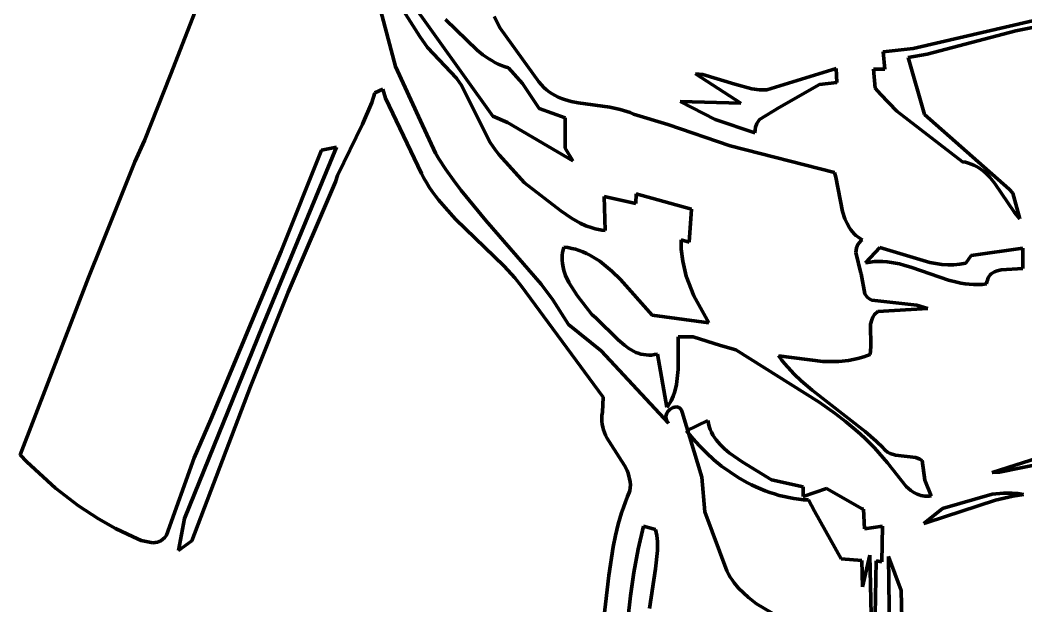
# Model space of a CAD drawing. Header units: millimetres. Extents: x 0 to 11.1, y 0 to 16.2.
# Drawn here: x 4.049 to 6.154, y 6.135 to 7.362 of the extents above; entities that cross this region are included whole.
import ezdxf

# ---------------------------------------------------------------- set-up
doc = ezdxf.new("R2010")
doc.units = ezdxf.units.MM
doc.layers.add('color#0b0b0bff', color=7, linetype='CONTINUOUS', lineweight=100)
doc.layers.add('color#ffffffff', color=7, linetype='CONTINUOUS', lineweight=100)

msp = doc.modelspace()

# ---------------------------------------------------------------- linework, layer by layer
at = {"layer": 'color#0b0b0bff'}
for p, q in [((4.3638, 7.2475), (4.4612, 7.4994)), ((4.7904, 7.4328), (4.8344, 7.2647)), ((4.8851, 7.3279), (4.8306, 7.415)), ((4.8575, 7.4146), (5.0386, 7.1608)), ((5.0411, 7.3695), (5.0539, 7.3452)), ((5.0053, 7.2989), (4.9391, 7.3633)), ((5.9185, 7.3028), (6.1679, 7.3609)), ((6.1924, 7.3514), (6.133, 7.3394)), ((4.9014, 7.3049), (4.8851, 7.3279)), ((5.0539, 7.3452), (5.1348, 7.2327)), ((6.133, 7.3394), (5.9474, 7.2909)), ((4.9624, 7.2403), (4.9014, 7.3049)), ((5.0172, 7.2896), (5.0053, 7.2989)), ((5.0297, 7.2811), (5.0172, 7.2896)), ((5.8552, 7.2957), (5.9185, 7.3028)), ((5.8591, 7.2595), (5.8552, 7.2957)), ((5.9474, 7.2909), (5.9076, 7.2839)), ((4.8344, 7.2647), (4.8871, 7.1513)), ((5.0361, 7.2772), (5.0297, 7.2811)), ((5.0427, 7.2736), (5.0361, 7.2772)), ((5.0495, 7.2702), (5.0427, 7.2736)), ((5.0565, 7.2672), (5.0495, 7.2702)), ((5.0638, 7.2645), (5.0565, 7.2672)), ((5.0712, 7.2622), (5.0638, 7.2645)), ((5.9076, 7.2839), (5.9421, 7.1644)), ((4.3093, 7.1097), (4.3638, 7.2475)), ((5.1004, 7.2293), (5.0712, 7.2622)), ((5.5572, 7.1883), (5.4627, 7.2496)), ((5.4627, 7.2496), (5.4782, 7.2479)), ((5.4782, 7.2479), (5.5447, 7.2283)), ((5.612, 7.2162), (5.7569, 7.2608)), ((5.7569, 7.2608), (5.7581, 7.2318)), ((5.8353, 7.2594), (5.8591, 7.2595)), ((5.8388, 7.2194), (5.8353, 7.2594)), ((4.9733, 7.2247), (4.9624, 7.2403)), ((5.0043, 7.1622), (4.9733, 7.2247)), ((5.1353, 7.1768), (5.1004, 7.2293)), ((5.1348, 7.2327), (5.1399, 7.2266)), ((5.1399, 7.2266), (5.1452, 7.221)), ((5.5447, 7.2283), (5.5807, 7.2185)), ((5.7224, 7.2273), (5.6376, 7.179)), ((5.7581, 7.2318), (5.7224, 7.2273)), ((4.7911, 7.2101), (4.785, 7.1898)), ((4.8079, 7.2177), (4.7911, 7.2101)), ((4.8139, 7.1984), (4.8079, 7.2177)), ((5.1452, 7.221), (5.1508, 7.216)), ((5.1508, 7.216), (5.1566, 7.2115)), ((5.1566, 7.2115), (5.1626, 7.2074)), ((5.1626, 7.2074), (5.1688, 7.2039)), ((5.1688, 7.2039), (5.1752, 7.2007)), ((5.1752, 7.2007), (5.1818, 7.198)), ((5.5807, 7.2185), (5.5962, 7.2164)), ((5.5962, 7.2164), (5.6067, 7.216)), ((5.6067, 7.216), (5.612, 7.2162)), ((5.8495, 7.2067), (5.8388, 7.2194)), ((5.884, 7.1712), (5.8495, 7.2067)), ((4.785, 7.1898), (4.7657, 7.1444)), ((4.8887, 7.041), (4.8139, 7.1984)), ((5.1818, 7.198), (5.1885, 7.1956)), ((5.1885, 7.1956), (5.2023, 7.1916)), ((5.2023, 7.1916), (5.2166, 7.1886)), ((5.2166, 7.1886), (5.2832, 7.1795)), ((5.5037, 7.1543), (5.4306, 7.1915)), ((5.4306, 7.1915), (5.5572, 7.1883)), ((5.0327, 7.1055), (5.0043, 7.1622)), ((5.0386, 7.1608), (5.0691, 7.1475)), ((5.1898, 7.1572), (5.1353, 7.1768)), ((5.2832, 7.1795), (5.305, 7.1751)), ((5.305, 7.1751), (5.3191, 7.1709)), ((5.3191, 7.1709), (5.326, 7.1683)), ((5.326, 7.1683), (5.3327, 7.1654)), ((5.3327, 7.1654), (5.4043, 7.1433)), ((5.6376, 7.179), (5.5967, 7.1539)), ((6.0213, 7.0656), (5.884, 7.1712)), ((5.9421, 7.1644), (6.1192, 7.0084)), ((4.7657, 7.1444), (4.7132, 7.0367)), ((4.8871, 7.1513), (4.9183, 7.0835)), ((5.0691, 7.1475), (5.206, 7.0671)), ((5.1894, 7.0938), (5.1898, 7.1572)), ((5.4043, 7.1433), (5.5349, 7.0991)), ((5.587, 7.1263), (5.5037, 7.1543)), ((5.5882, 7.1382), (5.5872, 7.1325)), ((5.5909, 7.1456), (5.5882, 7.1382)), ((5.5967, 7.1539), (5.5909, 7.1456)), ((5.5872, 7.1325), (5.587, 7.1263)), ((4.289, 7.0651), (4.3093, 7.1097)), ((4.5564, 6.7214), (4.711, 7.0962)), ((4.711, 7.0962), (4.6794, 7.0897)), ((5.0435, 7.0899), (5.0327, 7.1055)), ((5.5349, 7.0991), (5.7538, 7.0431)), ((4.6794, 7.0897), (4.5954, 6.878)), ((4.9183, 7.0835), (4.9253, 7.0718)), ((5.0517, 7.08), (5.0435, 7.0899)), ((5.1043, 7.0216), (5.0517, 7.08)), ((5.206, 7.0671), (5.1894, 7.0938)), ((4.2193, 6.8911), (4.289, 7.0651)), ((4.9253, 7.0718), (4.94, 7.049)), ((6.0278, 7.0644), (6.0213, 7.0656)), ((6.0339, 7.0627), (6.0278, 7.0644)), ((6.0398, 7.0607), (6.0339, 7.0627)), ((6.0454, 7.0584), (6.0398, 7.0607)), ((6.0507, 7.0557), (6.0454, 7.0584)), ((6.0557, 7.0526), (6.0507, 7.0557)), ((4.7132, 7.0367), (4.7086, 7.0234)), ((4.894, 7.0313), (4.8887, 7.041)), ((4.94, 7.049), (4.9556, 7.0268)), ((5.7538, 7.0431), (5.7562, 7.033)), ((5.7562, 7.033), (5.7703, 6.9614)), ((6.0605, 7.0493), (6.0557, 7.0526)), ((6.0651, 7.0458), (6.0605, 7.0493)), ((6.0695, 7.042), (6.0651, 7.0458)), ((6.0777, 7.0337), (6.0695, 7.042)), ((6.089, 7.0199), (6.0777, 7.0337)), ((4.7086, 7.0234), (4.61, 6.7922)), ((4.8995, 7.0218), (4.894, 7.0313)), ((4.9053, 7.0125), (4.8995, 7.0218)), ((4.9114, 7.0035), (4.9053, 7.0125)), ((4.9556, 7.0268), (4.9719, 7.0052)), ((5.1807, 6.9627), (5.1043, 7.0216)), ((6.1301, 6.9594), (6.089, 7.0199)), ((4.9178, 6.9947), (4.9114, 7.0035)), ((4.9244, 6.9861), (4.9178, 6.9947)), ((4.9719, 7.0052), (5.0239, 6.9427)), ((5.3375, 6.9782), (5.2713, 6.9927)), ((5.2713, 6.9927), (5.2735, 6.9213)), ((5.3381, 6.9983), (5.3375, 6.9782)), ((5.4539, 6.966), (5.3381, 6.9983)), ((6.1192, 7.0084), (6.1271, 6.9996)), ((6.1271, 6.9996), (6.1417, 6.9458)), ((4.9382, 6.9694), (4.9244, 6.9861)), ((4.9603, 6.9455), (4.9382, 6.9694)), ((5.2031, 6.9471), (5.1807, 6.9627)), ((5.4491, 6.8973), (5.4539, 6.966)), ((5.7703, 6.9614), (5.7754, 6.9458)), ((6.1417, 6.9458), (6.1301, 6.9594)), ((5.062, 6.8466), (4.9603, 6.9455)), ((5.0239, 6.9427), (5.1394, 6.809)), ((5.2208, 6.937), (5.2031, 6.9471)), ((5.2331, 6.9314), (5.2208, 6.937)), ((5.2459, 6.9268), (5.2331, 6.9314)), ((5.7754, 6.9458), (5.7798, 6.936)), ((5.7798, 6.936), (5.785, 6.9269)), ((5.2526, 6.9249), (5.2459, 6.9268)), ((5.2594, 6.9234), (5.2526, 6.9249)), ((5.2664, 6.9221), (5.2594, 6.9234)), ((5.2735, 6.9213), (5.2664, 6.9221)), ((5.785, 6.9269), (5.788, 6.9227)), ((5.788, 6.9227), (5.7912, 6.9186)), ((5.7912, 6.9186), (5.7947, 6.9148)), ((5.7947, 6.9148), (5.7985, 6.9113)), ((5.7985, 6.9113), (5.8026, 6.908)), ((5.8026, 6.908), (5.8071, 6.905)), ((4.1919, 6.8228), (4.2193, 6.8911)), ((5.1854, 6.881), (5.1869, 6.8869)), ((5.1869, 6.8869), (5.1953, 6.8858)), ((5.1953, 6.8858), (5.2035, 6.8842)), ((5.4327, 6.8825), (5.4322, 6.9021)), ((5.4322, 6.9021), (5.4491, 6.8973)), ((5.7994, 6.8853), (5.7979, 6.8756)), ((5.8024, 6.8921), (5.7994, 6.8853)), ((5.8055, 6.8963), (5.8024, 6.8921)), ((5.8095, 6.9004), (5.8055, 6.8963)), ((5.8071, 6.905), (5.8119, 6.9023)), ((5.8119, 6.9023), (5.8095, 6.9004)), ((5.8187, 6.854), (5.8484, 6.8856)), ((5.8484, 6.8856), (5.9529, 6.8543)), ((4.5954, 6.878), (4.448, 6.5259)), ((5.1834, 6.8641), (5.1837, 6.8696)), ((5.1835, 6.8586), (5.1834, 6.8641)), ((5.1837, 6.8696), (5.1844, 6.8753)), ((5.1844, 6.8753), (5.1854, 6.881)), ((5.2035, 6.8842), (5.2114, 6.8822)), ((5.2114, 6.8822), (5.2192, 6.8798)), ((5.2192, 6.8798), (5.2268, 6.8769)), ((5.2268, 6.8769), (5.2341, 6.8736)), ((5.2341, 6.8736), (5.2414, 6.87)), ((5.2414, 6.87), (5.2484, 6.866)), ((5.2484, 6.866), (5.2553, 6.8617)), ((5.4358, 6.857), (5.4327, 6.8825)), ((5.7979, 6.8756), (5.8084, 6.8324)), ((6.0287, 6.8533), (6.0394, 6.8693)), ((6.0394, 6.8693), (6.1479, 6.8848)), ((6.1479, 6.8848), (6.1479, 6.8417)), ((5.084, 6.8224), (5.062, 6.8466)), ((5.1839, 6.8533), (5.1835, 6.8586)), ((5.1846, 6.848), (5.1839, 6.8533)), ((5.1869, 6.8376), (5.1846, 6.848)), ((5.2553, 6.8617), (5.262, 6.8571)), ((5.262, 6.8571), (5.275, 6.8472)), ((5.275, 6.8472), (5.2875, 6.8363)), ((5.4431, 6.8262), (5.4358, 6.857)), ((5.8279, 6.8555), (5.8187, 6.854)), ((5.837, 6.8564), (5.8279, 6.8555)), ((5.846, 6.8567), (5.837, 6.8564)), ((5.8549, 6.8565), (5.846, 6.8567)), ((5.8637, 6.8559), (5.8549, 6.8565)), ((5.8725, 6.8548), (5.8637, 6.8559)), ((5.8812, 6.8532), (5.8725, 6.8548)), ((5.8898, 6.8514), (5.8812, 6.8532)), ((5.8984, 6.8492), (5.8898, 6.8514)), ((5.9155, 6.8441), (5.8984, 6.8492)), ((5.992, 6.8178), (5.9155, 6.8441)), ((5.9529, 6.8543), (5.978, 6.8505)), ((5.978, 6.8505), (5.9906, 6.8497)), ((5.9906, 6.8497), (6.0033, 6.8498)), ((6.0033, 6.8498), (6.016, 6.851)), ((6.016, 6.851), (6.0287, 6.8533)), ((4.0487, 6.4516), (4.1919, 6.8228)), ((5.0977, 6.8055), (5.084, 6.8224)), ((5.1903, 6.8275), (5.1869, 6.8376)), ((5.1971, 6.813), (5.1903, 6.8275)), ((5.2875, 6.8363), (5.3055, 6.8186)), ((5.459, 6.7848), (5.4431, 6.8262)), ((5.8084, 6.8324), (5.809, 6.8305)), ((5.809, 6.8305), (5.8173, 6.7888)), ((6.0759, 6.8235), (6.0746, 6.8206)), ((6.0775, 6.8261), (6.0759, 6.8235)), ((6.0793, 6.8284), (6.0775, 6.8261)), ((6.0813, 6.8305), (6.0793, 6.8284)), ((6.0834, 6.8323), (6.0813, 6.8305)), ((6.0883, 6.8352), (6.0834, 6.8323)), ((6.0937, 6.8373), (6.0883, 6.8352)), ((6.1026, 6.8392), (6.0937, 6.8373)), ((6.1479, 6.8417), (6.1026, 6.8392)), ((5.2691, 6.5723), (5.0977, 6.8055)), ((5.1394, 6.809), (5.1638, 6.7764)), ((5.215, 6.7852), (5.1971, 6.813)), ((5.3055, 6.8186), (5.372, 6.7441)), ((6.0093, 6.8133), (5.992, 6.8178)), ((6.018, 6.8115), (6.0093, 6.8133)), ((6.0268, 6.8101), (6.018, 6.8115)), ((6.0356, 6.809), (6.0268, 6.8101)), ((6.0446, 6.8085), (6.0356, 6.809)), ((6.0536, 6.8084), (6.0446, 6.8085)), ((6.0628, 6.8088), (6.0536, 6.8084)), ((6.072, 6.8099), (6.0628, 6.8088)), ((6.0726, 6.8138), (6.072, 6.8099)), ((6.0735, 6.8174), (6.0726, 6.8138)), ((6.0746, 6.8206), (6.0735, 6.8174)), ((4.61, 6.7922), (4.5313, 6.5949)), ((5.2453, 6.7459), (5.215, 6.7852)), ((5.4901, 6.7285), (5.459, 6.7848)), ((5.8173, 6.7888), (5.8222, 6.7819)), ((5.8222, 6.7819), (5.8275, 6.7778)), ((5.1638, 6.7764), (5.1964, 6.7244)), ((5.8275, 6.7778), (5.8319, 6.7758)), ((5.8319, 6.7758), (5.9256, 6.7655)), ((5.9256, 6.7655), (5.949, 6.7579)), ((5.2541, 6.7389), (5.2453, 6.7459)), ((5.3006, 6.6928), (5.2541, 6.7389)), ((5.372, 6.7441), (5.4901, 6.7285)), ((5.8338, 6.7403), (5.8314, 6.7346)), ((5.8373, 6.7454), (5.8338, 6.7403)), ((5.8394, 6.7478), (5.8373, 6.7454)), ((5.8418, 6.7501), (5.8394, 6.7478)), ((5.8445, 6.7522), (5.8418, 6.7501)), ((5.949, 6.7579), (5.8445, 6.7522)), ((4.3926, 6.3183), (4.5564, 6.7214)), ((5.1964, 6.7244), (5.2651, 6.6697)), ((5.8314, 6.7346), (5.8292, 6.7255)), ((5.8292, 6.7255), (5.8296, 6.6777)), ((5.4265, 6.6991), (5.426, 6.6305)), ((5.4579, 6.6986), (5.4265, 6.6991)), ((5.5148, 6.6807), (5.4579, 6.6986)), ((5.3139, 6.6812), (5.3006, 6.6928)), ((5.3231, 6.6744), (5.3139, 6.6812)), ((5.3278, 6.6715), (5.3231, 6.6744)), ((5.5473, 6.6714), (5.5148, 6.6807)), ((5.8296, 6.6777), (5.8279, 6.6616)), ((5.2651, 6.6697), (5.406, 6.5182)), ((5.3327, 6.6688), (5.3278, 6.6715)), ((5.3377, 6.6664), (5.3327, 6.6688)), ((5.3428, 6.6644), (5.3377, 6.6664)), ((5.348, 6.6628), (5.3428, 6.6644)), ((5.3534, 6.6616), (5.348, 6.6628)), ((5.359, 6.6609), (5.3534, 6.6616)), ((5.3647, 6.6606), (5.359, 6.6609)), ((5.3707, 6.6608), (5.3647, 6.6606)), ((5.3768, 6.6616), (5.3707, 6.6608)), ((5.3831, 6.6629), (5.3768, 6.6616)), ((5.4028, 6.5514), (5.3831, 6.6629)), ((5.7213, 6.5619), (5.5473, 6.6714)), ((5.7293, 6.6469), (5.6363, 6.6592)), ((5.6363, 6.6592), (5.6425, 6.651)), ((5.8022, 6.6534), (5.7826, 6.6495)), ((5.8152, 6.657), (5.8022, 6.6534)), ((5.8279, 6.6616), (5.8152, 6.657)), ((5.6425, 6.651), (5.6489, 6.6431)), ((5.6489, 6.6431), (5.6555, 6.6354)), ((5.6555, 6.6354), (5.6693, 6.6207)), ((5.7628, 6.6473), (5.7293, 6.6469)), ((5.7826, 6.6495), (5.7628, 6.6473)), ((5.426, 6.6305), (5.4231, 6.5992)), ((5.6693, 6.6207), (5.6838, 6.6067)), ((4.5313, 6.5949), (4.408, 6.2719)), ((5.4231, 6.5992), (5.4196, 6.5841)), ((5.6838, 6.6067), (5.7065, 6.5869)), ((5.2678, 6.541), (5.2691, 6.5723)), ((5.4161, 6.5744), (5.4117, 6.5649)), ((5.4196, 6.5841), (5.4161, 6.5744)), ((5.7065, 6.5869), (5.818, 6.5004)), ((5.4061, 6.5558), (5.4028, 6.5514)), ((5.4117, 6.5649), (5.4061, 6.5558)), ((5.4096, 6.5476), (5.4155, 6.5508)), ((5.4155, 6.5508), (5.4196, 6.5519)), ((5.4196, 6.5519), (5.4236, 6.552)), ((5.4236, 6.552), (5.4274, 6.5511)), ((5.4274, 6.5511), (5.4291, 6.5502)), ((5.4291, 6.5502), (5.4306, 6.549)), ((5.4306, 6.549), (5.432, 6.5475)), ((5.7547, 6.5382), (5.7213, 6.5619)), ((5.2663, 6.528), (5.2667, 6.5344)), ((5.2665, 6.5218), (5.2663, 6.528)), ((5.2667, 6.5344), (5.2678, 6.541)), ((5.4005, 6.5302), (5.4006, 6.5325)), ((5.4009, 6.5278), (5.4005, 6.5302)), ((5.4006, 6.5325), (5.4009, 6.5347)), ((5.4009, 6.5347), (5.4023, 6.539)), ((5.4015, 6.5254), (5.4009, 6.5278)), ((5.4023, 6.539), (5.4047, 6.5428)), ((5.4047, 6.5428), (5.4096, 6.5476)), ((5.432, 6.5475), (5.4332, 6.5456)), ((5.4332, 6.5456), (5.4342, 6.5434)), ((5.4342, 6.5434), (5.4349, 6.5409)), ((5.4349, 6.5409), (5.4755, 6.405)), ((5.7764, 6.5216), (5.7547, 6.5382)), ((4.448, 6.5259), (4.4129, 6.4458)), ((5.2672, 6.5158), (5.2665, 6.5218)), ((5.2684, 6.5099), (5.2672, 6.5158)), ((5.27, 6.5042), (5.2684, 6.5099)), ((5.4026, 6.523), (5.4015, 6.5254)), ((5.4041, 6.5206), (5.4026, 6.523)), ((5.406, 6.5182), (5.4041, 6.5206)), ((5.4437, 6.5023), (5.4882, 6.5238)), ((5.4882, 6.5238), (5.4895, 6.5172)), ((5.4895, 6.5172), (5.4913, 6.5108)), ((5.4913, 6.5108), (5.4935, 6.5047)), ((5.7973, 6.5042), (5.7764, 6.5216)), ((5.2721, 6.4985), (5.27, 6.5042)), ((5.2744, 6.493), (5.2721, 6.4985)), ((5.2771, 6.4876), (5.2744, 6.493)), ((5.2865, 6.4717), (5.2771, 6.4876)), ((5.4567, 6.4862), (5.4437, 6.5023)), ((5.4706, 6.4707), (5.4567, 6.4862)), ((5.4935, 6.5047), (5.4961, 6.4989)), ((5.4961, 6.4989), (5.499, 6.4933)), ((5.499, 6.4933), (5.5023, 6.488)), ((5.5023, 6.488), (5.5059, 6.4829)), ((5.8076, 6.4951), (5.7973, 6.5042)), ((5.8176, 6.4858), (5.8076, 6.4951)), ((5.8274, 6.4763), (5.8176, 6.4858)), ((5.818, 6.5004), (5.8407, 6.4803)), ((6.0839, 6.4146), (6.3215, 6.4912)), ((5.3138, 6.4297), (5.2865, 6.4717)), ((5.4854, 6.4558), (5.4706, 6.4707)), ((5.5059, 6.4829), (5.5098, 6.478)), ((5.5098, 6.478), (5.514, 6.4732)), ((5.514, 6.4732), (5.5231, 6.4643)), ((5.5231, 6.4643), (5.533, 6.4559)), ((5.8369, 6.4664), (5.8274, 6.4763)), ((5.8463, 6.4563), (5.8369, 6.4664)), ((5.8407, 6.4803), (5.8551, 6.4661)), ((5.8551, 6.4661), (5.8573, 6.4635)), ((4.0629, 6.4371), (4.0487, 6.4516)), ((4.4129, 6.4458), (4.3549, 6.2839)), ((5.5009, 6.4416), (5.4854, 6.4558)), ((5.533, 6.4559), (5.5604, 6.4371)), ((5.8554, 6.4458), (5.8463, 6.4563)), ((5.8642, 6.4351), (5.8554, 6.4458)), ((5.8573, 6.4635), (5.8596, 6.4613)), ((5.8596, 6.4613), (5.8645, 6.4576)), ((5.8645, 6.4576), (5.8698, 6.4548)), ((5.8698, 6.4548), (5.8813, 6.4514)), ((5.8813, 6.4514), (5.924, 6.446)), ((5.924, 6.446), (5.9322, 6.4427)), ((4.1227, 6.3822), (4.0629, 6.4371)), ((5.3192, 6.4187), (5.3138, 6.4297)), ((5.5173, 6.4283), (5.5009, 6.4416)), ((5.5343, 6.4159), (5.5173, 6.4283)), ((5.5604, 6.4371), (5.6219, 6.3991)), ((5.9038, 6.3854), (5.8642, 6.4351)), ((5.9322, 6.4427), (5.9373, 6.4396)), ((5.9373, 6.4396), (5.9428, 6.3986)), ((6.1915, 6.4345), (6.0989, 6.4157)), ((5.3214, 6.4131), (5.3192, 6.4187)), ((5.3233, 6.4073), (5.3214, 6.4131)), ((5.3247, 6.4014), (5.3233, 6.4073)), ((5.3257, 6.3953), (5.3247, 6.4014)), ((5.4755, 6.405), (5.482, 6.3325)), ((5.5519, 6.4044), (5.5343, 6.4159)), ((5.5702, 6.394), (5.5519, 6.4044)), ((6.0989, 6.4157), (6.0839, 6.4146)), ((4.1707, 6.3452), (4.1227, 6.3822)), ((5.3254, 6.3761), (5.3261, 6.3827)), ((5.3262, 6.3891), (5.3257, 6.3953)), ((5.3261, 6.3827), (5.3262, 6.3891)), ((5.5795, 6.3892), (5.5702, 6.394)), ((5.589, 6.3847), (5.5795, 6.3892)), ((5.5985, 6.3805), (5.589, 6.3847)), ((5.6082, 6.3766), (5.5985, 6.3805)), ((5.6219, 6.3991), (5.6876, 6.3849)), ((5.6876, 6.3849), (5.688, 6.3644)), ((5.688, 6.3644), (5.7369, 6.3812)), ((5.7369, 6.3812), (5.8114, 6.3386)), ((5.9131, 6.3772), (5.9038, 6.3854)), ((5.9428, 6.3986), (5.9562, 6.3659)), ((5.3159, 6.3533), (5.3205, 6.3647)), ((5.3205, 6.3647), (5.3254, 6.3761)), ((5.618, 6.373), (5.6082, 6.3766)), ((5.6279, 6.3698), (5.618, 6.373)), ((5.6379, 6.3669), (5.6279, 6.3698)), ((5.6479, 6.3644), (5.6379, 6.3669)), ((5.6581, 6.3622), (5.6479, 6.3644)), ((5.6683, 6.3603), (5.6581, 6.3622)), ((5.6786, 6.3589), (5.6683, 6.3603)), ((5.6889, 6.3578), (5.6786, 6.3589)), ((5.9198, 6.3727), (5.9131, 6.3772)), ((5.9269, 6.3691), (5.9198, 6.3727)), ((5.9306, 6.3677), (5.9269, 6.3691)), ((5.9345, 6.3666), (5.9306, 6.3677)), ((5.9385, 6.3658), (5.9345, 6.3666)), ((5.9427, 6.3653), (5.9385, 6.3658)), ((5.9471, 6.3651), (5.9427, 6.3653)), ((5.9516, 6.3653), (5.9471, 6.3651)), ((5.9562, 6.3659), (5.9516, 6.3653)), ((5.9796, 6.3395), (6.0834, 6.3693)), ((6.0834, 6.3693), (6.1072, 6.3717)), ((6.1269, 6.3653), (6.0903, 6.3566)), ((6.1072, 6.3717), (6.1252, 6.3716)), ((6.1252, 6.3716), (6.1372, 6.3706)), ((6.1494, 6.3686), (6.1269, 6.3653)), ((6.1372, 6.3706), (6.1494, 6.3686)), ((4.213, 6.3175), (4.1707, 6.3452)), ((5.3078, 6.3302), (5.3117, 6.3418)), ((5.3117, 6.3418), (5.3159, 6.3533)), ((5.6993, 6.3572), (5.6889, 6.3578)), ((5.7114, 6.3338), (5.6993, 6.3572)), ((5.8114, 6.3386), (5.8145, 6.3379)), ((5.8145, 6.3379), (5.8162, 6.2969)), ((5.9404, 6.3082), (5.9796, 6.3395)), ((6.0903, 6.3566), (5.9477, 6.3099)), ((4.2483, 6.2976), (4.213, 6.3175)), ((4.3803, 6.2512), (4.3926, 6.3183)), ((5.3009, 6.3067), (5.3078, 6.3302)), ((5.482, 6.3325), (5.528, 6.2087)), ((5.7672, 6.2338), (5.7114, 6.3338)), ((4.2851, 6.2801), (4.2483, 6.2976)), ((5.2952, 6.2831), (5.3009, 6.3067)), ((5.3535, 6.3025), (5.3428, 6.2541)), ((5.3789, 6.2957), (5.3535, 6.3025)), ((5.3814, 6.283), (5.3789, 6.2957)), ((5.8162, 6.2969), (5.8538, 6.3024)), ((5.8538, 6.3024), (5.8525, 6.2278)), ((5.9477, 6.3099), (5.9404, 6.3082)), ((4.3022, 6.2727), (4.2851, 6.2801)), ((4.3477, 6.2749), (4.3435, 6.2719)), ((4.3515, 6.2789), (4.3477, 6.2749)), ((4.3549, 6.2839), (4.3515, 6.2789)), ((5.2903, 6.2592), (5.2952, 6.2831)), ((5.3828, 6.2702), (5.3814, 6.283)), ((4.3264, 6.2678), (4.3022, 6.2727)), ((4.3366, 6.269), (4.3264, 6.2678)), ((4.3435, 6.2719), (4.3366, 6.269)), ((4.408, 6.2719), (4.3803, 6.2512)), ((5.2813, 6.1989), (5.2903, 6.2592)), ((5.3428, 6.2541), (5.3337, 6.2053)), ((5.383, 6.2511), (5.3828, 6.2702)), ((5.3789, 6.213), (5.383, 6.2511)), ((5.8106, 6.2302), (5.7672, 6.2338)), ((5.8277, 6.242), (5.8119, 6.1752)), ((5.8303, 6.117), (5.8277, 6.242)), ((5.8665, 6.2391), (5.8928, 6.168)), ((5.8684, 6.0785), (5.8665, 6.2391)), ((5.3661, 6.1301), (5.3789, 6.213)), ((5.8119, 6.1752), (5.8106, 6.2302)), ((5.8407, 6.2298), (5.8387, 6.1167)), ((5.8525, 6.2278), (5.8407, 6.2298)), ((5.2614, 6.0286), (5.2813, 6.1989)), ((5.3337, 6.2053), (5.3263, 6.1563)), ((5.528, 6.2087), (5.5315, 6.2021)), ((5.5315, 6.2021), (5.5353, 6.1958)), ((5.5353, 6.1958), (5.5393, 6.1897)), ((5.5393, 6.1897), (5.5436, 6.1839)), ((5.5436, 6.1839), (5.5528, 6.1728)), ((5.5528, 6.1728), (5.5627, 6.1625)), ((5.3263, 6.1563), (5.3208, 6.1071)), ((5.5627, 6.1625), (5.5734, 6.1529)), ((5.5734, 6.1529), (5.5904, 6.1395)), ((5.8928, 6.168), (5.8957, 6.0444)), ((5.5904, 6.1395), (5.6904, 6.0802))]:
    msp.add_line(p, q, dxfattribs=at)
at = {"layer": 'color#ffffffff'}
for p, q in [((4.4612, 7.4994), (4.3638, 7.2475)), ((4.8344, 7.2647), (4.7904, 7.4328)), ((4.8306, 7.415), (4.8851, 7.3279)), ((5.0386, 7.1608), (4.8575, 7.4146)), ((5.0539, 7.3452), (5.0411, 7.3695)), ((4.9391, 7.3633), (5.0053, 7.2989)), ((6.1679, 7.3609), (5.9185, 7.3028)), ((6.133, 7.3394), (6.1924, 7.3514)), ((4.8851, 7.3279), (4.9014, 7.3049)), ((5.1348, 7.2327), (5.0539, 7.3452)), ((5.9474, 7.2909), (6.133, 7.3394)), ((4.9014, 7.3049), (4.9624, 7.2403)), ((5.0053, 7.2989), (5.0172, 7.2896)), ((5.0172, 7.2896), (5.0297, 7.2811)), ((5.9185, 7.3028), (5.8552, 7.2957)), ((5.8552, 7.2957), (5.8591, 7.2595)), ((5.9076, 7.2839), (5.9474, 7.2909)), ((4.8871, 7.1513), (4.8344, 7.2647)), ((5.0297, 7.2811), (5.0361, 7.2772)), ((5.0361, 7.2772), (5.0427, 7.2736)), ((5.0427, 7.2736), (5.0495, 7.2702)), ((5.0495, 7.2702), (5.0565, 7.2672)), ((5.0565, 7.2672), (5.0638, 7.2645)), ((5.0638, 7.2645), (5.0712, 7.2622)), ((5.9421, 7.1644), (5.9076, 7.2839)), ((4.3638, 7.2475), (4.3093, 7.1097)), ((5.0712, 7.2622), (5.1004, 7.2293)), ((5.4782, 7.2479), (5.4627, 7.2496)), ((5.4627, 7.2496), (5.5572, 7.1883)), ((5.5447, 7.2283), (5.4782, 7.2479)), ((5.7569, 7.2608), (5.612, 7.2162)), ((5.7581, 7.2318), (5.7569, 7.2608)), ((5.8591, 7.2595), (5.8353, 7.2594)), ((5.8353, 7.2594), (5.8388, 7.2194)), ((4.9624, 7.2403), (4.9733, 7.2247)), ((4.9733, 7.2247), (5.0043, 7.1622)), ((5.1004, 7.2293), (5.1353, 7.1768)), ((5.1399, 7.2266), (5.1348, 7.2327)), ((5.1452, 7.221), (5.1399, 7.2266)), ((5.5807, 7.2185), (5.5447, 7.2283)), ((5.6376, 7.179), (5.7224, 7.2273)), ((5.7224, 7.2273), (5.7581, 7.2318)), ((4.785, 7.1898), (4.7911, 7.2101)), ((4.7911, 7.2101), (4.8079, 7.2177)), ((4.8079, 7.2177), (4.8139, 7.1984)), ((5.1508, 7.216), (5.1452, 7.221)), ((5.1566, 7.2115), (5.1508, 7.216)), ((5.1626, 7.2074), (5.1566, 7.2115)), ((5.1688, 7.2039), (5.1626, 7.2074)), ((5.1752, 7.2007), (5.1688, 7.2039)), ((5.1818, 7.198), (5.1752, 7.2007)), ((5.5962, 7.2164), (5.5807, 7.2185)), ((5.6067, 7.216), (5.5962, 7.2164)), ((5.612, 7.2162), (5.6067, 7.216)), ((5.8388, 7.2194), (5.8495, 7.2067)), ((5.8495, 7.2067), (5.884, 7.1712)), ((4.7657, 7.1444), (4.785, 7.1898)), ((4.8139, 7.1984), (4.8887, 7.041)), ((5.1885, 7.1956), (5.1818, 7.198)), ((5.2023, 7.1916), (5.1885, 7.1956)), ((5.2166, 7.1886), (5.2023, 7.1916)), ((5.2832, 7.1795), (5.2166, 7.1886)), ((5.5572, 7.1883), (5.4306, 7.1915)), ((5.4306, 7.1915), (5.5037, 7.1543)), ((5.0043, 7.1622), (5.0327, 7.1055)), ((5.0691, 7.1475), (5.0386, 7.1608)), ((5.1353, 7.1768), (5.1898, 7.1572)), ((5.305, 7.1751), (5.2832, 7.1795)), ((5.3191, 7.1709), (5.305, 7.1751)), ((5.326, 7.1683), (5.3191, 7.1709)), ((5.3327, 7.1654), (5.326, 7.1683)), ((5.4043, 7.1433), (5.3327, 7.1654)), ((5.5967, 7.1539), (5.6376, 7.179)), ((5.884, 7.1712), (6.0213, 7.0656)), ((6.1192, 7.0084), (5.9421, 7.1644)), ((4.7132, 7.0367), (4.7657, 7.1444)), ((4.9183, 7.0835), (4.8871, 7.1513)), ((5.206, 7.0671), (5.0691, 7.1475)), ((5.1898, 7.1572), (5.1894, 7.0938)), ((5.5349, 7.0991), (5.4043, 7.1433)), ((5.5037, 7.1543), (5.587, 7.1263)), ((5.5872, 7.1325), (5.5882, 7.1382)), ((5.5882, 7.1382), (5.5909, 7.1456)), ((5.5909, 7.1456), (5.5967, 7.1539)), ((5.587, 7.1263), (5.5872, 7.1325)), ((4.3093, 7.1097), (4.289, 7.0651)), ((4.711, 7.0962), (4.5564, 6.7214)), ((4.6794, 7.0897), (4.711, 7.0962)), ((5.0327, 7.1055), (5.0435, 7.0899)), ((5.7538, 7.0431), (5.5349, 7.0991)), ((4.5954, 6.878), (4.6794, 7.0897)), ((4.9253, 7.0718), (4.9183, 7.0835)), ((5.0435, 7.0899), (5.0517, 7.08)), ((5.0517, 7.08), (5.1043, 7.0216)), ((5.1894, 7.0938), (5.206, 7.0671)), ((4.289, 7.0651), (4.2193, 6.8911)), ((4.94, 7.049), (4.9253, 7.0718)), ((6.0213, 7.0656), (6.0278, 7.0644)), ((6.0278, 7.0644), (6.0339, 7.0627)), ((6.0339, 7.0627), (6.0398, 7.0607)), ((6.0398, 7.0607), (6.0454, 7.0584)), ((6.0454, 7.0584), (6.0507, 7.0557)), ((6.0507, 7.0557), (6.0557, 7.0526)), ((4.7086, 7.0234), (4.7132, 7.0367)), ((4.8887, 7.041), (4.894, 7.0313)), ((4.9556, 7.0268), (4.94, 7.049)), ((5.7562, 7.033), (5.7538, 7.0431)), ((5.7703, 6.9614), (5.7562, 7.033)), ((6.0557, 7.0526), (6.0605, 7.0493)), ((6.0605, 7.0493), (6.0651, 7.0458)), ((6.0651, 7.0458), (6.0695, 7.042)), ((6.0695, 7.042), (6.0777, 7.0337)), ((6.0777, 7.0337), (6.089, 7.0199)), ((4.61, 6.7922), (4.7086, 7.0234)), ((4.894, 7.0313), (4.8995, 7.0218)), ((4.8995, 7.0218), (4.9053, 7.0125)), ((4.9053, 7.0125), (4.9114, 7.0035)), ((4.9719, 7.0052), (4.9556, 7.0268)), ((5.1043, 7.0216), (5.1807, 6.9627)), ((6.089, 7.0199), (6.1301, 6.9594)), ((4.9114, 7.0035), (4.9178, 6.9947)), ((4.9178, 6.9947), (4.9244, 6.9861)), ((5.0239, 6.9427), (4.9719, 7.0052)), ((5.2735, 6.9213), (5.2713, 6.9927)), ((5.2713, 6.9927), (5.3375, 6.9782)), ((5.3375, 6.9782), (5.3381, 6.9983)), ((5.3381, 6.9983), (5.4539, 6.966)), ((6.1271, 6.9996), (6.1192, 7.0084)), ((6.1417, 6.9458), (6.1271, 6.9996)), ((4.9244, 6.9861), (4.9382, 6.9694)), ((4.9382, 6.9694), (4.9603, 6.9455)), ((5.1807, 6.9627), (5.2031, 6.9471)), ((5.4539, 6.966), (5.4491, 6.8973)), ((5.7754, 6.9458), (5.7703, 6.9614)), ((6.1301, 6.9594), (6.1417, 6.9458)), ((4.9603, 6.9455), (5.062, 6.8466)), ((5.1394, 6.809), (5.0239, 6.9427)), ((5.2031, 6.9471), (5.2208, 6.937)), ((5.2208, 6.937), (5.2331, 6.9314)), ((5.2331, 6.9314), (5.2459, 6.9268)), ((5.7798, 6.936), (5.7754, 6.9458)), ((5.785, 6.9269), (5.7798, 6.936)), ((5.2459, 6.9268), (5.2526, 6.9249)), ((5.2526, 6.9249), (5.2594, 6.9234)), ((5.2594, 6.9234), (5.2664, 6.9221)), ((5.2664, 6.9221), (5.2735, 6.9213)), ((5.788, 6.9227), (5.785, 6.9269)), ((5.7912, 6.9186), (5.788, 6.9227)), ((5.7947, 6.9148), (5.7912, 6.9186)), ((5.7985, 6.9113), (5.7947, 6.9148)), ((5.8026, 6.908), (5.7985, 6.9113)), ((5.8071, 6.905), (5.8026, 6.908)), ((4.2193, 6.8911), (4.1919, 6.8228)), ((5.1869, 6.8869), (5.1854, 6.881)), ((5.1953, 6.8858), (5.1869, 6.8869)), ((5.2035, 6.8842), (5.1953, 6.8858)), ((5.4491, 6.8973), (5.4322, 6.9021)), ((5.4322, 6.9021), (5.4327, 6.8825)), ((5.7979, 6.8756), (5.7994, 6.8853)), ((5.7994, 6.8853), (5.8024, 6.8921)), ((5.8024, 6.8921), (5.8055, 6.8963)), ((5.8055, 6.8963), (5.8095, 6.9004)), ((5.8119, 6.9023), (5.8071, 6.905)), ((5.8095, 6.9004), (5.8119, 6.9023)), ((5.8484, 6.8856), (5.8187, 6.854)), ((5.9529, 6.8543), (5.8484, 6.8856)), ((4.448, 6.5259), (4.5954, 6.878)), ((5.1837, 6.8696), (5.1834, 6.8641)), ((5.1834, 6.8641), (5.1835, 6.8586)), ((5.1844, 6.8753), (5.1837, 6.8696)), ((5.1854, 6.881), (5.1844, 6.8753)), ((5.2114, 6.8822), (5.2035, 6.8842)), ((5.2192, 6.8798), (5.2114, 6.8822)), ((5.2268, 6.8769), (5.2192, 6.8798)), ((5.2341, 6.8736), (5.2268, 6.8769)), ((5.2414, 6.87), (5.2341, 6.8736)), ((5.2484, 6.866), (5.2414, 6.87)), ((5.2553, 6.8617), (5.2484, 6.866)), ((5.4327, 6.8825), (5.4358, 6.857)), ((5.8084, 6.8324), (5.7979, 6.8756)), ((6.0394, 6.8693), (6.0287, 6.8533)), ((6.1479, 6.8848), (6.0394, 6.8693)), ((6.1479, 6.8417), (6.1479, 6.8848)), ((5.062, 6.8466), (5.084, 6.8224)), ((5.1835, 6.8586), (5.1839, 6.8533)), ((5.1839, 6.8533), (5.1846, 6.848)), ((5.1846, 6.848), (5.1869, 6.8376)), ((5.262, 6.8571), (5.2553, 6.8617)), ((5.275, 6.8472), (5.262, 6.8571)), ((5.2875, 6.8363), (5.275, 6.8472)), ((5.4358, 6.857), (5.4431, 6.8262)), ((5.8187, 6.854), (5.8279, 6.8555)), ((5.8279, 6.8555), (5.837, 6.8564)), ((5.837, 6.8564), (5.846, 6.8567)), ((5.846, 6.8567), (5.8549, 6.8565)), ((5.8549, 6.8565), (5.8637, 6.8559)), ((5.8637, 6.8559), (5.8725, 6.8548)), ((5.8725, 6.8548), (5.8812, 6.8532)), ((5.8812, 6.8532), (5.8898, 6.8514)), ((5.8898, 6.8514), (5.8984, 6.8492)), ((5.8984, 6.8492), (5.9155, 6.8441)), ((5.9155, 6.8441), (5.992, 6.8178)), ((5.978, 6.8505), (5.9529, 6.8543)), ((5.9906, 6.8497), (5.978, 6.8505)), ((6.0033, 6.8498), (5.9906, 6.8497)), ((6.016, 6.851), (6.0033, 6.8498)), ((6.0287, 6.8533), (6.016, 6.851)), ((4.1919, 6.8228), (4.0487, 6.4516)), ((5.084, 6.8224), (5.0977, 6.8055)), ((5.1869, 6.8376), (5.1903, 6.8275)), ((5.1903, 6.8275), (5.1971, 6.813)), ((5.3055, 6.8186), (5.2875, 6.8363)), ((5.4431, 6.8262), (5.459, 6.7848)), ((5.809, 6.8305), (5.8084, 6.8324)), ((5.8173, 6.7888), (5.809, 6.8305)), ((6.0746, 6.8206), (6.0759, 6.8235)), ((6.0759, 6.8235), (6.0775, 6.8261)), ((6.0775, 6.8261), (6.0793, 6.8284)), ((6.0793, 6.8284), (6.0813, 6.8305)), ((6.0813, 6.8305), (6.0834, 6.8323)), ((6.0834, 6.8323), (6.0883, 6.8352)), ((6.0883, 6.8352), (6.0937, 6.8373)), ((6.0937, 6.8373), (6.1026, 6.8392)), ((6.1026, 6.8392), (6.1479, 6.8417)), ((5.0977, 6.8055), (5.2691, 6.5723)), ((5.1638, 6.7764), (5.1394, 6.809)), ((5.1971, 6.813), (5.215, 6.7852)), ((5.372, 6.7441), (5.3055, 6.8186)), ((5.992, 6.8178), (6.0093, 6.8133)), ((6.0093, 6.8133), (6.018, 6.8115)), ((6.018, 6.8115), (6.0268, 6.8101)), ((6.0268, 6.8101), (6.0356, 6.809)), ((6.0356, 6.809), (6.0446, 6.8085)), ((6.0446, 6.8085), (6.0536, 6.8084)), ((6.0536, 6.8084), (6.0628, 6.8088)), ((6.0628, 6.8088), (6.072, 6.8099)), ((6.072, 6.8099), (6.0726, 6.8138)), ((6.0726, 6.8138), (6.0735, 6.8174)), ((6.0735, 6.8174), (6.0746, 6.8206)), ((4.5313, 6.5949), (4.61, 6.7922)), ((5.215, 6.7852), (5.2453, 6.7459)), ((5.459, 6.7848), (5.4901, 6.7285)), ((5.8222, 6.7819), (5.8173, 6.7888)), ((5.8275, 6.7778), (5.8222, 6.7819)), ((5.1964, 6.7244), (5.1638, 6.7764)), ((5.8319, 6.7758), (5.8275, 6.7778)), ((5.9256, 6.7655), (5.8319, 6.7758)), ((5.949, 6.7579), (5.9256, 6.7655)), ((5.2453, 6.7459), (5.2541, 6.7389)), ((5.2541, 6.7389), (5.3006, 6.6928)), ((5.4901, 6.7285), (5.372, 6.7441)), ((5.8314, 6.7346), (5.8338, 6.7403)), ((5.8338, 6.7403), (5.8373, 6.7454)), ((5.8373, 6.7454), (5.8394, 6.7478)), ((5.8394, 6.7478), (5.8418, 6.7501)), ((5.8418, 6.7501), (5.8445, 6.7522)), ((5.8445, 6.7522), (5.949, 6.7579)), ((4.5564, 6.7214), (4.3926, 6.3183)), ((5.2651, 6.6697), (5.1964, 6.7244)), ((5.8292, 6.7255), (5.8314, 6.7346)), ((5.8296, 6.6777), (5.8292, 6.7255)), ((5.426, 6.6305), (5.4265, 6.6991)), ((5.4265, 6.6991), (5.4579, 6.6986)), ((5.4579, 6.6986), (5.5148, 6.6807)), ((5.3006, 6.6928), (5.3139, 6.6812)), ((5.3139, 6.6812), (5.3231, 6.6744)), ((5.3231, 6.6744), (5.3278, 6.6715)), ((5.5148, 6.6807), (5.5473, 6.6714)), ((5.8279, 6.6616), (5.8296, 6.6777)), ((5.406, 6.5182), (5.2651, 6.6697)), ((5.3278, 6.6715), (5.3327, 6.6688)), ((5.3327, 6.6688), (5.3377, 6.6664)), ((5.3377, 6.6664), (5.3428, 6.6644)), ((5.3428, 6.6644), (5.348, 6.6628)), ((5.348, 6.6628), (5.3534, 6.6616)), ((5.3534, 6.6616), (5.359, 6.6609)), ((5.359, 6.6609), (5.3647, 6.6606)), ((5.3647, 6.6606), (5.3707, 6.6608)), ((5.3707, 6.6608), (5.3768, 6.6616)), ((5.3768, 6.6616), (5.3831, 6.6629)), ((5.3831, 6.6629), (5.4028, 6.5514)), ((5.5473, 6.6714), (5.7213, 6.5619)), ((5.6425, 6.651), (5.6363, 6.6592)), ((5.6363, 6.6592), (5.7293, 6.6469)), ((5.7826, 6.6495), (5.8022, 6.6534)), ((5.8022, 6.6534), (5.8152, 6.657)), ((5.8152, 6.657), (5.8279, 6.6616)), ((5.6489, 6.6431), (5.6425, 6.651)), ((5.6555, 6.6354), (5.6489, 6.6431)), ((5.6693, 6.6207), (5.6555, 6.6354)), ((5.7293, 6.6469), (5.7628, 6.6473)), ((5.7628, 6.6473), (5.7826, 6.6495)), ((5.4231, 6.5992), (5.426, 6.6305)), ((5.6838, 6.6067), (5.6693, 6.6207)), ((4.408, 6.2719), (4.5313, 6.5949)), ((5.4196, 6.5841), (5.4231, 6.5992)), ((5.7065, 6.5869), (5.6838, 6.6067)), ((5.2691, 6.5723), (5.2678, 6.541)), ((5.4117, 6.5649), (5.4161, 6.5744)), ((5.4161, 6.5744), (5.4196, 6.5841)), ((5.818, 6.5004), (5.7065, 6.5869)), ((5.4028, 6.5514), (5.4061, 6.5558)), ((5.4061, 6.5558), (5.4117, 6.5649)), ((5.4155, 6.5508), (5.4096, 6.5476)), ((5.4196, 6.5519), (5.4155, 6.5508)), ((5.4236, 6.552), (5.4196, 6.5519)), ((5.4274, 6.5511), (5.4236, 6.552)), ((5.4291, 6.5502), (5.4274, 6.5511)), ((5.4306, 6.549), (5.4291, 6.5502)), ((5.432, 6.5475), (5.4306, 6.549)), ((5.7213, 6.5619), (5.7547, 6.5382)), ((5.2667, 6.5344), (5.2663, 6.528)), ((5.2663, 6.528), (5.2665, 6.5218)), ((5.2678, 6.541), (5.2667, 6.5344)), ((5.4006, 6.5325), (5.4005, 6.5302)), ((5.4005, 6.5302), (5.4009, 6.5278)), ((5.4009, 6.5347), (5.4006, 6.5325)), ((5.4023, 6.539), (5.4009, 6.5347)), ((5.4009, 6.5278), (5.4015, 6.5254)), ((5.4047, 6.5428), (5.4023, 6.539)), ((5.4096, 6.5476), (5.4047, 6.5428)), ((5.4332, 6.5456), (5.432, 6.5475)), ((5.4342, 6.5434), (5.4332, 6.5456)), ((5.4349, 6.5409), (5.4342, 6.5434)), ((5.4755, 6.405), (5.4349, 6.5409)), ((5.7547, 6.5382), (5.7764, 6.5216)), ((4.4129, 6.4458), (4.448, 6.5259)), ((5.2665, 6.5218), (5.2672, 6.5158)), ((5.2672, 6.5158), (5.2684, 6.5099)), ((5.2684, 6.5099), (5.27, 6.5042)), ((5.4015, 6.5254), (5.4026, 6.523)), ((5.4026, 6.523), (5.4041, 6.5206)), ((5.4041, 6.5206), (5.406, 6.5182)), ((5.4882, 6.5238), (5.4437, 6.5023)), ((5.4895, 6.5172), (5.4882, 6.5238)), ((5.4913, 6.5108), (5.4895, 6.5172)), ((5.4935, 6.5047), (5.4913, 6.5108)), ((5.7764, 6.5216), (5.7973, 6.5042)), ((5.27, 6.5042), (5.2721, 6.4985)), ((5.2721, 6.4985), (5.2744, 6.493)), ((5.2744, 6.493), (5.2771, 6.4876)), ((5.2771, 6.4876), (5.2865, 6.4717)), ((5.4437, 6.5023), (5.4567, 6.4862)), ((5.4567, 6.4862), (5.4706, 6.4707)), ((5.4961, 6.4989), (5.4935, 6.5047)), ((5.499, 6.4933), (5.4961, 6.4989)), ((5.5023, 6.488), (5.499, 6.4933)), ((5.5059, 6.4829), (5.5023, 6.488)), ((5.7973, 6.5042), (5.8076, 6.4951)), ((5.8076, 6.4951), (5.8176, 6.4858)), ((5.8176, 6.4858), (5.8274, 6.4763)), ((5.8407, 6.4803), (5.818, 6.5004)), ((6.3215, 6.4912), (6.0839, 6.4146)), ((5.2865, 6.4717), (5.3138, 6.4297)), ((5.4706, 6.4707), (5.4854, 6.4558)), ((5.5098, 6.478), (5.5059, 6.4829)), ((5.514, 6.4732), (5.5098, 6.478)), ((5.5231, 6.4643), (5.514, 6.4732)), ((5.533, 6.4559), (5.5231, 6.4643)), ((5.8274, 6.4763), (5.8369, 6.4664)), ((5.8369, 6.4664), (5.8463, 6.4563)), ((5.8551, 6.4661), (5.8407, 6.4803)), ((5.8573, 6.4635), (5.8551, 6.4661)), ((4.0487, 6.4516), (4.0629, 6.4371)), ((4.3549, 6.2839), (4.4129, 6.4458)), ((5.4854, 6.4558), (5.5009, 6.4416)), ((5.5604, 6.4371), (5.533, 6.4559)), ((5.8463, 6.4563), (5.8554, 6.4458)), ((5.8554, 6.4458), (5.8642, 6.4351)), ((5.8596, 6.4613), (5.8573, 6.4635)), ((5.8645, 6.4576), (5.8596, 6.4613)), ((5.8698, 6.4548), (5.8645, 6.4576)), ((5.8813, 6.4514), (5.8698, 6.4548)), ((5.924, 6.446), (5.8813, 6.4514)), ((5.9322, 6.4427), (5.924, 6.446)), ((4.0629, 6.4371), (4.1227, 6.3822)), ((5.3138, 6.4297), (5.3192, 6.4187)), ((5.5009, 6.4416), (5.5173, 6.4283)), ((5.5173, 6.4283), (5.5343, 6.4159)), ((5.6219, 6.3991), (5.5604, 6.4371)), ((5.8642, 6.4351), (5.9038, 6.3854)), ((5.9373, 6.4396), (5.9322, 6.4427)), ((5.9428, 6.3986), (5.9373, 6.4396)), ((6.0989, 6.4157), (6.1915, 6.4345)), ((5.3192, 6.4187), (5.3214, 6.4131)), ((5.3214, 6.4131), (5.3233, 6.4073)), ((5.3233, 6.4073), (5.3247, 6.4014)), ((5.3247, 6.4014), (5.3257, 6.3953)), ((5.482, 6.3325), (5.4755, 6.405)), ((5.5343, 6.4159), (5.5519, 6.4044)), ((5.5519, 6.4044), (5.5702, 6.394)), ((6.0839, 6.4146), (6.0989, 6.4157)), ((4.1227, 6.3822), (4.1707, 6.3452)), ((5.3261, 6.3827), (5.3254, 6.3761)), ((5.3257, 6.3953), (5.3262, 6.3891)), ((5.3262, 6.3891), (5.3261, 6.3827)), ((5.5702, 6.394), (5.5795, 6.3892)), ((5.5795, 6.3892), (5.589, 6.3847)), ((5.589, 6.3847), (5.5985, 6.3805)), ((5.5985, 6.3805), (5.6082, 6.3766)), ((5.6876, 6.3849), (5.6219, 6.3991)), ((5.688, 6.3644), (5.6876, 6.3849)), ((5.7369, 6.3812), (5.688, 6.3644)), ((5.8114, 6.3386), (5.7369, 6.3812)), ((5.9038, 6.3854), (5.9131, 6.3772)), ((5.9562, 6.3659), (5.9428, 6.3986)), ((5.3205, 6.3647), (5.3159, 6.3533)), ((5.3254, 6.3761), (5.3205, 6.3647)), ((5.6082, 6.3766), (5.618, 6.373)), ((5.618, 6.373), (5.6279, 6.3698)), ((5.6279, 6.3698), (5.6379, 6.3669)), ((5.6379, 6.3669), (5.6479, 6.3644)), ((5.6479, 6.3644), (5.6581, 6.3622)), ((5.6581, 6.3622), (5.6683, 6.3603)), ((5.6683, 6.3603), (5.6786, 6.3589)), ((5.6786, 6.3589), (5.6889, 6.3578)), ((5.9131, 6.3772), (5.9198, 6.3727)), ((5.9198, 6.3727), (5.9269, 6.3691)), ((5.9269, 6.3691), (5.9306, 6.3677)), ((5.9306, 6.3677), (5.9345, 6.3666)), ((5.9345, 6.3666), (5.9385, 6.3658)), ((5.9385, 6.3658), (5.9427, 6.3653)), ((5.9427, 6.3653), (5.9471, 6.3651)), ((5.9471, 6.3651), (5.9516, 6.3653)), ((5.9516, 6.3653), (5.9562, 6.3659)), ((6.0834, 6.3693), (5.9796, 6.3395)), ((6.1072, 6.3717), (6.0834, 6.3693)), ((6.0903, 6.3566), (6.1269, 6.3653)), ((6.1252, 6.3716), (6.1072, 6.3717)), ((6.1372, 6.3706), (6.1252, 6.3716)), ((6.1269, 6.3653), (6.1494, 6.3686)), ((6.1494, 6.3686), (6.1372, 6.3706)), ((4.1707, 6.3452), (4.213, 6.3175)), ((5.3117, 6.3418), (5.3078, 6.3302)), ((5.3159, 6.3533), (5.3117, 6.3418)), ((5.6889, 6.3578), (5.6993, 6.3572)), ((5.6993, 6.3572), (5.7114, 6.3338)), ((5.8145, 6.3379), (5.8114, 6.3386)), ((5.8162, 6.2969), (5.8145, 6.3379)), ((5.9796, 6.3395), (5.9404, 6.3082)), ((5.9477, 6.3099), (6.0903, 6.3566)), ((4.213, 6.3175), (4.2483, 6.2976)), ((4.3926, 6.3183), (4.3803, 6.2512)), ((5.3078, 6.3302), (5.3009, 6.3067)), ((5.528, 6.2087), (5.482, 6.3325)), ((5.7114, 6.3338), (5.7672, 6.2338)), ((4.2483, 6.2976), (4.2851, 6.2801)), ((5.3009, 6.3067), (5.2952, 6.2831)), ((5.3428, 6.2541), (5.3535, 6.3025)), ((5.3535, 6.3025), (5.3789, 6.2957)), ((5.3789, 6.2957), (5.3814, 6.283)), ((5.8538, 6.3024), (5.8162, 6.2969)), ((5.8525, 6.2278), (5.8538, 6.3024)), ((5.9404, 6.3082), (5.9477, 6.3099)), ((4.2851, 6.2801), (4.3022, 6.2727)), ((4.3435, 6.2719), (4.3477, 6.2749)), ((4.3477, 6.2749), (4.3515, 6.2789)), ((4.3515, 6.2789), (4.3549, 6.2839)), ((5.2952, 6.2831), (5.2903, 6.2592)), ((5.3814, 6.283), (5.3828, 6.2702)), ((4.3022, 6.2727), (4.3264, 6.2678)), ((4.3264, 6.2678), (4.3366, 6.269)), ((4.3366, 6.269), (4.3435, 6.2719)), ((4.3803, 6.2512), (4.408, 6.2719)), ((5.2903, 6.2592), (5.2813, 6.1989)), ((5.3337, 6.2053), (5.3428, 6.2541)), ((5.3828, 6.2702), (5.383, 6.2511)), ((5.383, 6.2511), (5.3789, 6.213)), ((5.7672, 6.2338), (5.8106, 6.2302)), ((5.8119, 6.1752), (5.8277, 6.242)), ((5.8277, 6.242), (5.8303, 6.117)), ((5.8665, 6.2391), (5.8684, 6.0785)), ((5.8928, 6.168), (5.8665, 6.2391)), ((5.3789, 6.213), (5.3661, 6.1301)), ((5.8106, 6.2302), (5.8119, 6.1752)), ((5.8387, 6.1167), (5.8407, 6.2298)), ((5.8407, 6.2298), (5.8525, 6.2278)), ((5.2813, 6.1989), (5.2614, 6.0286)), ((5.3263, 6.1563), (5.3337, 6.2053)), ((5.5315, 6.2021), (5.528, 6.2087)), ((5.5353, 6.1958), (5.5315, 6.2021)), ((5.5393, 6.1897), (5.5353, 6.1958)), ((5.5436, 6.1839), (5.5393, 6.1897)), ((5.5528, 6.1728), (5.5436, 6.1839)), ((5.5627, 6.1625), (5.5528, 6.1728)), ((5.3208, 6.1071), (5.3263, 6.1563)), ((5.5734, 6.1529), (5.5627, 6.1625)), ((5.5904, 6.1395), (5.5734, 6.1529)), ((5.8957, 6.0444), (5.8928, 6.168)), ((5.6904, 6.0802), (5.5904, 6.1395))]:
    msp.add_line(p, q, dxfattribs=at)

doc.saveas('drawing.dxf')
